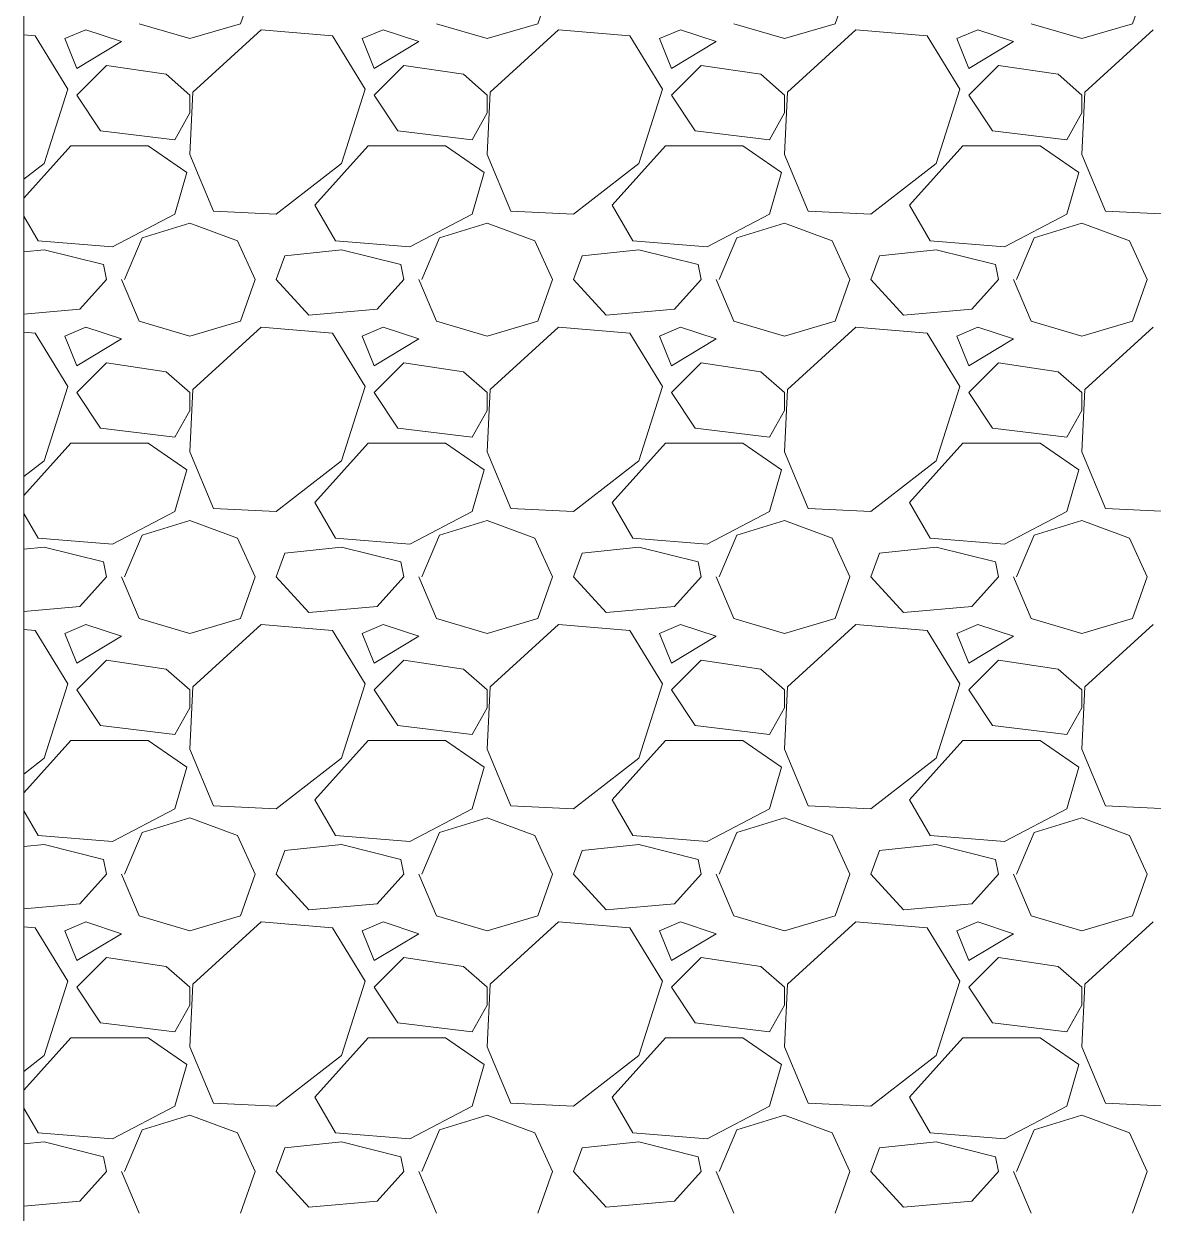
# Model space of a CAD drawing. Header units: millimetres. Extents: x 19901 to 59163, y 13732 to 30178.
# Drawn here: x 37975.8 to 38024.1, y 27089.9 to 27140.7 of the extents above; entities that cross this region are included whole.
import ezdxf

# ---------------------------------------------------------------- set-up
doc = ezdxf.new("R2010")
doc.units = ezdxf.units.MM
doc.layers.add('A-FURN', color=8, linetype='Continuous', lineweight=13)
doc.layers.add('Wall', color=255, linetype='Continuous', lineweight=20)

msp = doc.modelspace()

# ---------------------------------------------------------------- linework, layer by layer
at = {"layer": 'A-FURN', "linetype": 'Continuous'}
for p, q in [((37985.07, 27140.682), (37985.705, 27142.46)), ((37997.77, 27140.682), (37998.405, 27142.46)), ((38010.47, 27140.682), (38011.105, 27142.46)), ((38023.17, 27140.682), (38023.805, 27142.46)), ((37978.466, 27140.428), (37977.577, 27140.047)), ((37979.99, 27139.92), (37978.466, 27140.428)), ((37980.752, 27140.682), (37982.911, 27140.047)), ((37982.911, 27140.047), (37985.07, 27140.682)), ((37985.959, 27140.428), (37983.038, 27137.761)), ((37989.007, 27140.174), (37985.959, 27140.428)), ((37991.166, 27140.428), (37990.277, 27140.047)), ((37992.69, 27139.92), (37991.166, 27140.428)), ((37993.452, 27140.682), (37995.611, 27140.047)), ((37995.611, 27140.047), (37997.77, 27140.682)), ((37998.659, 27140.428), (37995.738, 27137.761)), ((38001.707, 27140.174), (37998.659, 27140.428)), ((38003.866, 27140.428), (38002.977, 27140.047)), ((38005.39, 27139.92), (38003.866, 27140.428)), ((38006.152, 27140.682), (38008.311, 27140.047)), ((38008.311, 27140.047), (38010.47, 27140.682)), ((38011.359, 27140.428), (38008.438, 27137.761)), ((38014.407, 27140.174), (38011.359, 27140.428)), ((38016.566, 27140.428), (38015.677, 27140.047)), ((38018.09, 27139.92), (38016.566, 27140.428)), ((38018.852, 27140.682), (38021.011, 27140.047)), ((38021.011, 27140.047), (38023.17, 27140.682)), ((38024.059, 27140.428), (38021.138, 27137.761)), ((37976.307, 27140.174), (37975.818, 27140.214)), ((37977.704, 27137.888), (37976.307, 27140.174)), ((37977.577, 27140.047), (37978.085, 27138.777)), ((37978.085, 27138.777), (37979.99, 27139.92)), ((37990.404, 27137.888), (37989.007, 27140.174)), ((37990.277, 27140.047), (37990.785, 27138.777)), ((37990.785, 27138.777), (37992.69, 27139.92)), ((38003.104, 27137.888), (38001.707, 27140.174)), ((38002.977, 27140.047), (38003.485, 27138.777)), ((38003.485, 27138.777), (38005.39, 27139.92)), ((38015.804, 27137.888), (38014.407, 27140.174)), ((38015.677, 27140.047), (38016.185, 27138.777)), ((38016.185, 27138.777), (38018.09, 27139.92)), ((37979.355, 27138.904), (37978.085, 27137.634)), ((37981.895, 27138.523), (37979.355, 27138.904)), ((37992.055, 27138.904), (37990.785, 27137.634)), ((37994.595, 27138.523), (37992.055, 27138.904)), ((38004.755, 27138.904), (38003.485, 27137.634)), ((38007.295, 27138.523), (38004.755, 27138.904)), ((38017.455, 27138.904), (38016.185, 27137.634)), ((38019.995, 27138.523), (38017.455, 27138.904)), ((37982.911, 27137.634), (37981.895, 27138.523)), ((37995.611, 27137.634), (37994.595, 27138.523)), ((38008.311, 27137.634), (38007.295, 27138.523)), ((38021.011, 27137.634), (38019.995, 27138.523)), ((37976.688, 27134.713), (37977.704, 27137.888)), ((37989.388, 27134.713), (37990.404, 27137.888)), ((38002.088, 27134.713), (38003.104, 27137.888)), ((38014.788, 27134.713), (38015.804, 27137.888)), ((37978.085, 27137.634), (37979.101, 27136.11)), ((37983.038, 27137.761), (37982.911, 27135.094)), ((37982.911, 27136.872), (37982.911, 27137.634)), ((37990.785, 27137.634), (37991.801, 27136.11)), ((37995.738, 27137.761), (37995.611, 27135.094)), ((37995.611, 27136.872), (37995.611, 27137.634)), ((38003.485, 27137.634), (38004.501, 27136.11)), ((38008.438, 27137.761), (38008.311, 27135.094)), ((38008.311, 27136.872), (38008.311, 27137.634)), ((38016.185, 27137.634), (38017.201, 27136.11)), ((38021.138, 27137.761), (38021.011, 27135.094)), ((38021.011, 27136.872), (38021.011, 27137.634)), ((37982.276, 27135.729), (37982.911, 27136.872)), ((37994.976, 27135.729), (37995.611, 27136.872)), ((38007.676, 27135.729), (38008.311, 27136.872)), ((38020.376, 27135.729), (38021.011, 27136.872)), ((37979.101, 27136.11), (37982.276, 27135.729)), ((37991.801, 27136.11), (37994.976, 27135.729)), ((38004.501, 27136.11), (38007.676, 27135.729)), ((38017.201, 27136.11), (38020.376, 27135.729)), ((37975.818, 27133.238), (37977.831, 27135.475)), ((37977.831, 27135.475), (37981.133, 27135.475)), ((37981.133, 27135.475), (37982.784, 27134.332)), ((37988.245, 27132.935), (37990.531, 27135.475)), ((37990.531, 27135.475), (37993.833, 27135.475)), ((37993.833, 27135.475), (37995.484, 27134.332)), ((38000.945, 27132.935), (38003.231, 27135.475)), ((38003.231, 27135.475), (38006.533, 27135.475)), ((38006.533, 27135.475), (38008.184, 27134.332)), ((38013.645, 27132.935), (38015.931, 27135.475)), ((38015.931, 27135.475), (38019.233, 27135.475)), ((38019.233, 27135.475), (38020.884, 27134.332)), ((37982.911, 27135.094), (37983.927, 27132.681)), ((37995.611, 27135.094), (37996.627, 27132.681)), ((38008.311, 27135.094), (38009.327, 27132.681)), ((38021.011, 27135.094), (38022.027, 27132.681)), ((37975.818, 27134.04), (37976.688, 27134.713)), ((37982.784, 27134.332), (37982.276, 27132.554)), ((37986.594, 27132.554), (37989.388, 27134.713)), ((37995.484, 27134.332), (37994.976, 27132.554)), ((37999.294, 27132.554), (38002.088, 27134.713)), ((38008.184, 27134.332), (38007.676, 27132.554)), ((38011.994, 27132.554), (38014.788, 27134.713)), ((38020.884, 27134.332), (38020.376, 27132.554)), ((37989.134, 27131.411), (37988.245, 27132.935)), ((38001.834, 27131.411), (38000.945, 27132.935)), ((38014.534, 27131.411), (38013.645, 27132.935)), ((37976.434, 27131.411), (37975.818, 27132.467)), ((37982.276, 27132.554), (37979.609, 27131.157)), ((37983.927, 27132.681), (37986.594, 27132.554)), ((37994.976, 27132.554), (37992.309, 27131.157)), ((37996.627, 27132.681), (37999.294, 27132.554)), ((38007.676, 27132.554), (38005.009, 27131.157)), ((38009.327, 27132.681), (38011.994, 27132.554)), ((38020.376, 27132.554), (38017.709, 27131.157)), ((38022.027, 27132.681), (38024.694, 27132.554)), ((37980.879, 27131.538), (37982.911, 27132.173)), ((37982.911, 27132.173), (37984.943, 27131.411)), ((37993.579, 27131.538), (37995.611, 27132.173)), ((37995.611, 27132.173), (37997.643, 27131.411)), ((38006.279, 27131.538), (38008.311, 27132.173)), ((38008.311, 27132.173), (38010.343, 27131.411)), ((38018.979, 27131.538), (38021.011, 27132.173)), ((38021.011, 27132.173), (38023.043, 27131.411)), ((37979.609, 27131.157), (37976.434, 27131.411)), ((37980.117, 27129.76), (37980.879, 27131.538)), ((37984.943, 27131.411), (37985.705, 27129.76)), ((37992.309, 27131.157), (37989.134, 27131.411)), ((37992.817, 27129.76), (37993.579, 27131.538)), ((37997.643, 27131.411), (37998.405, 27129.76)), ((38005.009, 27131.157), (38001.834, 27131.411)), ((38005.517, 27129.76), (38006.279, 27131.538)), ((38010.343, 27131.411), (38011.105, 27129.76)), ((38017.709, 27131.157), (38014.534, 27131.411)), ((38018.217, 27129.76), (38018.979, 27131.538)), ((38023.043, 27131.411), (38023.805, 27129.76)), ((37976.688, 27131.03), (37975.818, 27130.938)), ((37979.228, 27130.395), (37976.688, 27131.03)), ((37986.594, 27129.76), (37986.975, 27130.776)), ((37989.388, 27131.03), (37986.975, 27130.776)), ((37991.928, 27130.395), (37989.388, 27131.03)), ((37999.294, 27129.76), (37999.675, 27130.776)), ((38002.088, 27131.03), (37999.675, 27130.776)), ((38004.628, 27130.395), (38002.088, 27131.03)), ((38011.994, 27129.76), (38012.375, 27130.776)), ((38014.788, 27131.03), (38012.375, 27130.776)), ((38017.328, 27130.395), (38014.788, 27131.03)), ((37979.355, 27129.76), (37979.228, 27130.395)), ((37992.055, 27129.76), (37991.928, 27130.395)), ((38004.755, 27129.76), (38004.628, 27130.395)), ((38017.455, 27129.76), (38017.328, 27130.395)), ((37979.355, 27129.76), (37978.212, 27128.49)), ((37979.99, 27129.76), (37980.752, 27127.982)), ((37985.07, 27127.982), (37985.705, 27129.76)), ((37987.991, 27128.236), (37986.594, 27129.76)), ((37992.055, 27129.76), (37990.912, 27128.49)), ((37992.69, 27129.76), (37993.452, 27127.982)), ((37997.77, 27127.982), (37998.405, 27129.76)), ((38000.691, 27128.236), (37999.294, 27129.76)), ((38004.755, 27129.76), (38003.612, 27128.49)), ((38005.39, 27129.76), (38006.152, 27127.982)), ((38010.47, 27127.982), (38011.105, 27129.76)), ((38013.391, 27128.236), (38011.994, 27129.76)), ((38017.455, 27129.76), (38016.312, 27128.49)), ((38018.09, 27129.76), (38018.852, 27127.982)), ((38023.17, 27127.982), (38023.805, 27129.76)), ((37978.212, 27128.49), (37975.818, 27128.282)), ((37990.912, 27128.49), (37987.991, 27128.236)), ((38003.612, 27128.49), (38000.691, 27128.236)), ((38016.312, 27128.49), (38013.391, 27128.236)), ((37978.466, 27127.728), (37977.577, 27127.347)), ((37979.99, 27127.22), (37978.466, 27127.728)), ((37980.752, 27127.982), (37982.911, 27127.347)), ((37982.911, 27127.347), (37985.07, 27127.982)), ((37985.959, 27127.728), (37983.038, 27125.061)), ((37989.007, 27127.474), (37985.959, 27127.728)), ((37991.166, 27127.728), (37990.277, 27127.347)), ((37992.69, 27127.22), (37991.166, 27127.728)), ((37993.452, 27127.982), (37995.611, 27127.347)), ((37995.611, 27127.347), (37997.77, 27127.982)), ((37998.659, 27127.728), (37995.738, 27125.061)), ((38001.707, 27127.474), (37998.659, 27127.728)), ((38003.866, 27127.728), (38002.977, 27127.347)), ((38005.39, 27127.22), (38003.866, 27127.728)), ((38006.152, 27127.982), (38008.311, 27127.347)), ((38008.311, 27127.347), (38010.47, 27127.982)), ((38011.359, 27127.728), (38008.438, 27125.061)), ((38014.407, 27127.474), (38011.359, 27127.728)), ((38016.566, 27127.728), (38015.677, 27127.347)), ((38018.09, 27127.22), (38016.566, 27127.728)), ((38018.852, 27127.982), (38021.011, 27127.347)), ((38021.011, 27127.347), (38023.17, 27127.982)), ((38024.059, 27127.728), (38021.138, 27125.061)), ((37976.307, 27127.474), (37975.818, 27127.514)), ((37977.704, 27125.188), (37976.307, 27127.474)), ((37977.577, 27127.347), (37978.085, 27126.077)), ((37978.085, 27126.077), (37979.99, 27127.22)), ((37990.404, 27125.188), (37989.007, 27127.474)), ((37990.277, 27127.347), (37990.785, 27126.077)), ((37990.785, 27126.077), (37992.69, 27127.22)), ((38003.104, 27125.188), (38001.707, 27127.474)), ((38002.977, 27127.347), (38003.485, 27126.077)), ((38003.485, 27126.077), (38005.39, 27127.22)), ((38015.804, 27125.188), (38014.407, 27127.474)), ((38015.677, 27127.347), (38016.185, 27126.077)), ((38016.185, 27126.077), (38018.09, 27127.22)), ((37979.355, 27126.204), (37978.085, 27124.934)), ((37981.895, 27125.823), (37979.355, 27126.204)), ((37992.055, 27126.204), (37990.785, 27124.934)), ((37994.595, 27125.823), (37992.055, 27126.204)), ((38004.755, 27126.204), (38003.485, 27124.934)), ((38007.295, 27125.823), (38004.755, 27126.204)), ((38017.455, 27126.204), (38016.185, 27124.934)), ((38019.995, 27125.823), (38017.455, 27126.204)), ((37982.911, 27124.934), (37981.895, 27125.823)), ((37995.611, 27124.934), (37994.595, 27125.823)), ((38008.311, 27124.934), (38007.295, 27125.823)), ((38021.011, 27124.934), (38019.995, 27125.823)), ((37976.688, 27122.013), (37977.704, 27125.188)), ((37989.388, 27122.013), (37990.404, 27125.188)), ((38002.088, 27122.013), (38003.104, 27125.188)), ((38014.788, 27122.013), (38015.804, 27125.188)), ((37978.085, 27124.934), (37979.101, 27123.41)), ((37983.038, 27125.061), (37982.911, 27122.394)), ((37982.911, 27124.172), (37982.911, 27124.934)), ((37990.785, 27124.934), (37991.801, 27123.41)), ((37995.738, 27125.061), (37995.611, 27122.394)), ((37995.611, 27124.172), (37995.611, 27124.934)), ((38003.485, 27124.934), (38004.501, 27123.41)), ((38008.438, 27125.061), (38008.311, 27122.394)), ((38008.311, 27124.172), (38008.311, 27124.934)), ((38016.185, 27124.934), (38017.201, 27123.41)), ((38021.138, 27125.061), (38021.011, 27122.394)), ((38021.011, 27124.172), (38021.011, 27124.934)), ((37982.276, 27123.029), (37982.911, 27124.172)), ((37994.976, 27123.029), (37995.611, 27124.172)), ((38007.676, 27123.029), (38008.311, 27124.172)), ((38020.376, 27123.029), (38021.011, 27124.172)), ((37979.101, 27123.41), (37982.276, 27123.029)), ((37991.801, 27123.41), (37994.976, 27123.029)), ((38004.501, 27123.41), (38007.676, 27123.029)), ((38017.201, 27123.41), (38020.376, 27123.029)), ((37975.818, 27120.538), (37977.831, 27122.775)), ((37977.831, 27122.775), (37981.133, 27122.775)), ((37981.133, 27122.775), (37982.784, 27121.632)), ((37988.245, 27120.235), (37990.531, 27122.775)), ((37990.531, 27122.775), (37993.833, 27122.775)), ((37993.833, 27122.775), (37995.484, 27121.632)), ((38000.945, 27120.235), (38003.231, 27122.775)), ((38003.231, 27122.775), (38006.533, 27122.775)), ((38006.533, 27122.775), (38008.184, 27121.632)), ((38013.645, 27120.235), (38015.931, 27122.775)), ((38015.931, 27122.775), (38019.233, 27122.775)), ((38019.233, 27122.775), (38020.884, 27121.632)), ((37982.911, 27122.394), (37983.927, 27119.981)), ((37995.611, 27122.394), (37996.627, 27119.981)), ((38008.311, 27122.394), (38009.327, 27119.981)), ((38021.011, 27122.394), (38022.027, 27119.981)), ((37975.818, 27121.34), (37976.688, 27122.013)), ((37982.784, 27121.632), (37982.276, 27119.854)), ((37986.594, 27119.854), (37989.388, 27122.013)), ((37995.484, 27121.632), (37994.976, 27119.854)), ((37999.294, 27119.854), (38002.088, 27122.013)), ((38008.184, 27121.632), (38007.676, 27119.854)), ((38011.994, 27119.854), (38014.788, 27122.013)), ((38020.884, 27121.632), (38020.376, 27119.854)), ((37989.134, 27118.711), (37988.245, 27120.235)), ((38001.834, 27118.711), (38000.945, 27120.235)), ((38014.534, 27118.711), (38013.645, 27120.235)), ((37976.434, 27118.711), (37975.818, 27119.767)), ((37982.276, 27119.854), (37979.609, 27118.457)), ((37983.927, 27119.981), (37986.594, 27119.854)), ((37994.976, 27119.854), (37992.309, 27118.457)), ((37996.627, 27119.981), (37999.294, 27119.854)), ((38007.676, 27119.854), (38005.009, 27118.457)), ((38009.327, 27119.981), (38011.994, 27119.854)), ((38020.376, 27119.854), (38017.709, 27118.457)), ((38022.027, 27119.981), (38024.694, 27119.854)), ((37980.879, 27118.838), (37982.911, 27119.473)), ((37982.911, 27119.473), (37984.943, 27118.711)), ((37993.579, 27118.838), (37995.611, 27119.473)), ((37995.611, 27119.473), (37997.643, 27118.711)), ((38006.279, 27118.838), (38008.311, 27119.473)), ((38008.311, 27119.473), (38010.343, 27118.711)), ((38018.979, 27118.838), (38021.011, 27119.473)), ((38021.011, 27119.473), (38023.043, 27118.711)), ((37979.609, 27118.457), (37976.434, 27118.711)), ((37980.117, 27117.06), (37980.879, 27118.838)), ((37984.943, 27118.711), (37985.705, 27117.06)), ((37992.309, 27118.457), (37989.134, 27118.711)), ((37992.817, 27117.06), (37993.579, 27118.838)), ((37997.643, 27118.711), (37998.405, 27117.06)), ((38005.009, 27118.457), (38001.834, 27118.711)), ((38005.517, 27117.06), (38006.279, 27118.838)), ((38010.343, 27118.711), (38011.105, 27117.06)), ((38017.709, 27118.457), (38014.534, 27118.711)), ((38018.217, 27117.06), (38018.979, 27118.838)), ((38023.043, 27118.711), (38023.805, 27117.06)), ((37976.688, 27118.33), (37975.818, 27118.238)), ((37979.228, 27117.695), (37976.688, 27118.33)), ((37986.594, 27117.06), (37986.975, 27118.076)), ((37989.388, 27118.33), (37986.975, 27118.076)), ((37991.928, 27117.695), (37989.388, 27118.33)), ((37999.294, 27117.06), (37999.675, 27118.076)), ((38002.088, 27118.33), (37999.675, 27118.076)), ((38004.628, 27117.695), (38002.088, 27118.33)), ((38011.994, 27117.06), (38012.375, 27118.076)), ((38014.788, 27118.33), (38012.375, 27118.076)), ((38017.328, 27117.695), (38014.788, 27118.33)), ((37979.355, 27117.06), (37979.228, 27117.695)), ((37992.055, 27117.06), (37991.928, 27117.695)), ((38004.755, 27117.06), (38004.628, 27117.695)), ((38017.455, 27117.06), (38017.328, 27117.695)), ((37979.355, 27117.06), (37978.212, 27115.79)), ((37979.99, 27117.06), (37980.752, 27115.282)), ((37985.07, 27115.282), (37985.705, 27117.06)), ((37987.991, 27115.536), (37986.594, 27117.06)), ((37992.055, 27117.06), (37990.912, 27115.79)), ((37992.69, 27117.06), (37993.452, 27115.282)), ((37997.77, 27115.282), (37998.405, 27117.06)), ((38000.691, 27115.536), (37999.294, 27117.06)), ((38004.755, 27117.06), (38003.612, 27115.79)), ((38005.39, 27117.06), (38006.152, 27115.282)), ((38010.47, 27115.282), (38011.105, 27117.06)), ((38013.391, 27115.536), (38011.994, 27117.06)), ((38017.455, 27117.06), (38016.312, 27115.79)), ((38018.09, 27117.06), (38018.852, 27115.282)), ((38023.17, 27115.282), (38023.805, 27117.06)), ((37978.212, 27115.79), (37975.818, 27115.582)), ((37990.912, 27115.79), (37987.991, 27115.536)), ((38003.612, 27115.79), (38000.691, 27115.536)), ((38016.312, 27115.79), (38013.391, 27115.536)), ((37978.466, 27115.028), (37977.577, 27114.647)), ((37979.99, 27114.52), (37978.466, 27115.028)), ((37980.752, 27115.282), (37982.911, 27114.647)), ((37982.911, 27114.647), (37985.07, 27115.282)), ((37985.959, 27115.028), (37983.038, 27112.361)), ((37989.007, 27114.774), (37985.959, 27115.028)), ((37991.166, 27115.028), (37990.277, 27114.647)), ((37992.69, 27114.52), (37991.166, 27115.028)), ((37993.452, 27115.282), (37995.611, 27114.647)), ((37995.611, 27114.647), (37997.77, 27115.282)), ((37998.659, 27115.028), (37995.738, 27112.361)), ((38001.707, 27114.774), (37998.659, 27115.028)), ((38003.866, 27115.028), (38002.977, 27114.647)), ((38005.39, 27114.52), (38003.866, 27115.028)), ((38006.152, 27115.282), (38008.311, 27114.647)), ((38008.311, 27114.647), (38010.47, 27115.282)), ((38011.359, 27115.028), (38008.438, 27112.361)), ((38014.407, 27114.774), (38011.359, 27115.028)), ((38016.566, 27115.028), (38015.677, 27114.647)), ((38018.09, 27114.52), (38016.566, 27115.028)), ((38018.852, 27115.282), (38021.011, 27114.647)), ((38021.011, 27114.647), (38023.17, 27115.282)), ((38024.059, 27115.028), (38021.138, 27112.361)), ((37976.307, 27114.774), (37975.818, 27114.814)), ((37977.704, 27112.488), (37976.307, 27114.774)), ((37977.577, 27114.647), (37978.085, 27113.377)), ((37978.085, 27113.377), (37979.99, 27114.52)), ((37990.404, 27112.488), (37989.007, 27114.774)), ((37990.277, 27114.647), (37990.785, 27113.377)), ((37990.785, 27113.377), (37992.69, 27114.52)), ((38003.104, 27112.488), (38001.707, 27114.774)), ((38002.977, 27114.647), (38003.485, 27113.377)), ((38003.485, 27113.377), (38005.39, 27114.52)), ((38015.804, 27112.488), (38014.407, 27114.774)), ((38015.677, 27114.647), (38016.185, 27113.377)), ((38016.185, 27113.377), (38018.09, 27114.52)), ((37979.355, 27113.504), (37978.085, 27112.234)), ((37981.895, 27113.123), (37979.355, 27113.504)), ((37992.055, 27113.504), (37990.785, 27112.234)), ((37994.595, 27113.123), (37992.055, 27113.504)), ((38004.755, 27113.504), (38003.485, 27112.234)), ((38007.295, 27113.123), (38004.755, 27113.504)), ((38017.455, 27113.504), (38016.185, 27112.234)), ((38019.995, 27113.123), (38017.455, 27113.504)), ((37982.911, 27112.234), (37981.895, 27113.123)), ((37995.611, 27112.234), (37994.595, 27113.123)), ((38008.311, 27112.234), (38007.295, 27113.123)), ((38021.011, 27112.234), (38019.995, 27113.123)), ((37976.688, 27109.313), (37977.704, 27112.488)), ((37989.388, 27109.313), (37990.404, 27112.488)), ((38002.088, 27109.313), (38003.104, 27112.488)), ((38014.788, 27109.313), (38015.804, 27112.488)), ((37978.085, 27112.234), (37979.101, 27110.71)), ((37983.038, 27112.361), (37982.911, 27109.694)), ((37982.911, 27111.472), (37982.911, 27112.234)), ((37990.785, 27112.234), (37991.801, 27110.71)), ((37995.738, 27112.361), (37995.611, 27109.694)), ((37995.611, 27111.472), (37995.611, 27112.234)), ((38003.485, 27112.234), (38004.501, 27110.71)), ((38008.438, 27112.361), (38008.311, 27109.694)), ((38008.311, 27111.472), (38008.311, 27112.234)), ((38016.185, 27112.234), (38017.201, 27110.71)), ((38021.138, 27112.361), (38021.011, 27109.694)), ((38021.011, 27111.472), (38021.011, 27112.234)), ((37982.276, 27110.329), (37982.911, 27111.472)), ((37994.976, 27110.329), (37995.611, 27111.472)), ((38007.676, 27110.329), (38008.311, 27111.472)), ((38020.376, 27110.329), (38021.011, 27111.472)), ((37979.101, 27110.71), (37982.276, 27110.329)), ((37991.801, 27110.71), (37994.976, 27110.329)), ((38004.501, 27110.71), (38007.676, 27110.329)), ((38017.201, 27110.71), (38020.376, 27110.329)), ((37975.818, 27107.838), (37977.831, 27110.075)), ((37977.831, 27110.075), (37981.133, 27110.075)), ((37981.133, 27110.075), (37982.784, 27108.932)), ((37988.245, 27107.535), (37990.531, 27110.075)), ((37990.531, 27110.075), (37993.833, 27110.075)), ((37993.833, 27110.075), (37995.484, 27108.932)), ((38000.945, 27107.535), (38003.231, 27110.075)), ((38003.231, 27110.075), (38006.533, 27110.075)), ((38006.533, 27110.075), (38008.184, 27108.932)), ((38013.645, 27107.535), (38015.931, 27110.075)), ((38015.931, 27110.075), (38019.233, 27110.075)), ((38019.233, 27110.075), (38020.884, 27108.932)), ((37982.911, 27109.694), (37983.927, 27107.281)), ((37995.611, 27109.694), (37996.627, 27107.281)), ((38008.311, 27109.694), (38009.327, 27107.281)), ((38021.011, 27109.694), (38022.027, 27107.281)), ((37975.818, 27108.64), (37976.688, 27109.313)), ((37982.784, 27108.932), (37982.276, 27107.154)), ((37986.594, 27107.154), (37989.388, 27109.313)), ((37995.484, 27108.932), (37994.976, 27107.154)), ((37999.294, 27107.154), (38002.088, 27109.313)), ((38008.184, 27108.932), (38007.676, 27107.154)), ((38011.994, 27107.154), (38014.788, 27109.313)), ((38020.884, 27108.932), (38020.376, 27107.154)), ((37989.134, 27106.011), (37988.245, 27107.535)), ((38001.834, 27106.011), (38000.945, 27107.535)), ((38014.534, 27106.011), (38013.645, 27107.535)), ((37976.434, 27106.011), (37975.818, 27107.067)), ((37982.276, 27107.154), (37979.609, 27105.757)), ((37983.927, 27107.281), (37986.594, 27107.154)), ((37994.976, 27107.154), (37992.309, 27105.757)), ((37996.627, 27107.281), (37999.294, 27107.154)), ((38007.676, 27107.154), (38005.009, 27105.757)), ((38009.327, 27107.281), (38011.994, 27107.154)), ((38020.376, 27107.154), (38017.709, 27105.757)), ((38022.027, 27107.281), (38024.694, 27107.154)), ((37980.879, 27106.138), (37982.911, 27106.773)), ((37982.911, 27106.773), (37984.943, 27106.011)), ((37993.579, 27106.138), (37995.611, 27106.773)), ((37995.611, 27106.773), (37997.643, 27106.011)), ((38006.279, 27106.138), (38008.311, 27106.773)), ((38008.311, 27106.773), (38010.343, 27106.011)), ((38018.979, 27106.138), (38021.011, 27106.773)), ((38021.011, 27106.773), (38023.043, 27106.011)), ((37979.609, 27105.757), (37976.434, 27106.011)), ((37980.117, 27104.36), (37980.879, 27106.138)), ((37984.943, 27106.011), (37985.705, 27104.36)), ((37992.309, 27105.757), (37989.134, 27106.011)), ((37992.817, 27104.36), (37993.579, 27106.138)), ((37997.643, 27106.011), (37998.405, 27104.36)), ((38005.009, 27105.757), (38001.834, 27106.011)), ((38005.517, 27104.36), (38006.279, 27106.138)), ((38010.343, 27106.011), (38011.105, 27104.36)), ((38017.709, 27105.757), (38014.534, 27106.011)), ((38018.217, 27104.36), (38018.979, 27106.138)), ((38023.043, 27106.011), (38023.805, 27104.36)), ((37976.688, 27105.63), (37975.818, 27105.538)), ((37979.228, 27104.995), (37976.688, 27105.63)), ((37986.594, 27104.36), (37986.975, 27105.376)), ((37989.388, 27105.63), (37986.975, 27105.376)), ((37991.928, 27104.995), (37989.388, 27105.63)), ((37999.294, 27104.36), (37999.675, 27105.376)), ((38002.088, 27105.63), (37999.675, 27105.376)), ((38004.628, 27104.995), (38002.088, 27105.63)), ((38011.994, 27104.36), (38012.375, 27105.376)), ((38014.788, 27105.63), (38012.375, 27105.376)), ((38017.328, 27104.995), (38014.788, 27105.63)), ((37979.355, 27104.36), (37979.228, 27104.995)), ((37992.055, 27104.36), (37991.928, 27104.995)), ((38004.755, 27104.36), (38004.628, 27104.995)), ((38017.455, 27104.36), (38017.328, 27104.995)), ((37979.355, 27104.36), (37978.212, 27103.09)), ((37979.99, 27104.36), (37980.752, 27102.582)), ((37985.07, 27102.582), (37985.705, 27104.36)), ((37987.991, 27102.836), (37986.594, 27104.36)), ((37992.055, 27104.36), (37990.912, 27103.09)), ((37992.69, 27104.36), (37993.452, 27102.582)), ((37997.77, 27102.582), (37998.405, 27104.36)), ((38000.691, 27102.836), (37999.294, 27104.36)), ((38004.755, 27104.36), (38003.612, 27103.09)), ((38005.39, 27104.36), (38006.152, 27102.582)), ((38010.47, 27102.582), (38011.105, 27104.36)), ((38013.391, 27102.836), (38011.994, 27104.36)), ((38017.455, 27104.36), (38016.312, 27103.09)), ((38018.09, 27104.36), (38018.852, 27102.582)), ((38023.17, 27102.582), (38023.805, 27104.36)), ((37978.212, 27103.09), (37975.818, 27102.882)), ((37990.912, 27103.09), (37987.991, 27102.836)), ((38003.612, 27103.09), (38000.691, 27102.836)), ((38016.312, 27103.09), (38013.391, 27102.836)), ((37978.466, 27102.328), (37977.577, 27101.947)), ((37979.99, 27101.82), (37978.466, 27102.328)), ((37980.752, 27102.582), (37982.911, 27101.947)), ((37982.911, 27101.947), (37985.07, 27102.582)), ((37985.959, 27102.328), (37983.038, 27099.661)), ((37989.007, 27102.074), (37985.959, 27102.328)), ((37991.166, 27102.328), (37990.277, 27101.947)), ((37992.69, 27101.82), (37991.166, 27102.328)), ((37993.452, 27102.582), (37995.611, 27101.947)), ((37995.611, 27101.947), (37997.77, 27102.582)), ((37998.659, 27102.328), (37995.738, 27099.661)), ((38001.707, 27102.074), (37998.659, 27102.328)), ((38003.866, 27102.328), (38002.977, 27101.947)), ((38005.39, 27101.82), (38003.866, 27102.328)), ((38006.152, 27102.582), (38008.311, 27101.947)), ((38008.311, 27101.947), (38010.47, 27102.582)), ((38011.359, 27102.328), (38008.438, 27099.661)), ((38014.407, 27102.074), (38011.359, 27102.328)), ((38016.566, 27102.328), (38015.677, 27101.947)), ((38018.09, 27101.82), (38016.566, 27102.328)), ((38018.852, 27102.582), (38021.011, 27101.947)), ((38021.011, 27101.947), (38023.17, 27102.582)), ((38024.059, 27102.328), (38021.138, 27099.661)), ((37976.307, 27102.074), (37975.818, 27102.114)), ((37977.704, 27099.788), (37976.307, 27102.074)), ((37977.577, 27101.947), (37978.085, 27100.677)), ((37978.085, 27100.677), (37979.99, 27101.82)), ((37990.404, 27099.788), (37989.007, 27102.074)), ((37990.277, 27101.947), (37990.785, 27100.677)), ((37990.785, 27100.677), (37992.69, 27101.82)), ((38003.104, 27099.788), (38001.707, 27102.074)), ((38002.977, 27101.947), (38003.485, 27100.677)), ((38003.485, 27100.677), (38005.39, 27101.82)), ((38015.804, 27099.788), (38014.407, 27102.074)), ((38015.677, 27101.947), (38016.185, 27100.677)), ((38016.185, 27100.677), (38018.09, 27101.82)), ((37979.355, 27100.804), (37978.085, 27099.534)), ((37981.895, 27100.423), (37979.355, 27100.804)), ((37992.055, 27100.804), (37990.785, 27099.534)), ((37994.595, 27100.423), (37992.055, 27100.804)), ((38004.755, 27100.804), (38003.485, 27099.534)), ((38007.295, 27100.423), (38004.755, 27100.804)), ((38017.455, 27100.804), (38016.185, 27099.534)), ((38019.995, 27100.423), (38017.455, 27100.804)), ((37982.911, 27099.534), (37981.895, 27100.423)), ((37995.611, 27099.534), (37994.595, 27100.423)), ((38008.311, 27099.534), (38007.295, 27100.423)), ((38021.011, 27099.534), (38019.995, 27100.423)), ((37976.688, 27096.613), (37977.704, 27099.788)), ((37989.388, 27096.613), (37990.404, 27099.788)), ((38002.088, 27096.613), (38003.104, 27099.788)), ((38014.788, 27096.613), (38015.804, 27099.788)), ((37978.085, 27099.534), (37979.101, 27098.01)), ((37983.038, 27099.661), (37982.911, 27096.994)), ((37982.911, 27098.772), (37982.911, 27099.534)), ((37990.785, 27099.534), (37991.801, 27098.01)), ((37995.738, 27099.661), (37995.611, 27096.994)), ((37995.611, 27098.772), (37995.611, 27099.534)), ((38003.485, 27099.534), (38004.501, 27098.01)), ((38008.438, 27099.661), (38008.311, 27096.994)), ((38008.311, 27098.772), (38008.311, 27099.534)), ((38016.185, 27099.534), (38017.201, 27098.01)), ((38021.138, 27099.661), (38021.011, 27096.994)), ((38021.011, 27098.772), (38021.011, 27099.534)), ((37982.276, 27097.629), (37982.911, 27098.772)), ((37994.976, 27097.629), (37995.611, 27098.772)), ((38007.676, 27097.629), (38008.311, 27098.772)), ((38020.376, 27097.629), (38021.011, 27098.772)), ((37979.101, 27098.01), (37982.276, 27097.629)), ((37991.801, 27098.01), (37994.976, 27097.629)), ((38004.501, 27098.01), (38007.676, 27097.629)), ((38017.201, 27098.01), (38020.376, 27097.629)), ((37975.818, 27095.138), (37977.831, 27097.375)), ((37977.831, 27097.375), (37981.133, 27097.375)), ((37981.133, 27097.375), (37982.784, 27096.232)), ((37988.245, 27094.835), (37990.531, 27097.375)), ((37990.531, 27097.375), (37993.833, 27097.375)), ((37993.833, 27097.375), (37995.484, 27096.232)), ((38000.945, 27094.835), (38003.231, 27097.375)), ((38003.231, 27097.375), (38006.533, 27097.375)), ((38006.533, 27097.375), (38008.184, 27096.232)), ((38013.645, 27094.835), (38015.931, 27097.375)), ((38015.931, 27097.375), (38019.233, 27097.375)), ((38019.233, 27097.375), (38020.884, 27096.232)), ((37982.911, 27096.994), (37983.927, 27094.581)), ((37995.611, 27096.994), (37996.627, 27094.581)), ((38008.311, 27096.994), (38009.327, 27094.581)), ((38021.011, 27096.994), (38022.027, 27094.581)), ((37975.818, 27095.94), (37976.688, 27096.613)), ((37982.784, 27096.232), (37982.276, 27094.454)), ((37986.594, 27094.454), (37989.388, 27096.613)), ((37995.484, 27096.232), (37994.976, 27094.454)), ((37999.294, 27094.454), (38002.088, 27096.613)), ((38008.184, 27096.232), (38007.676, 27094.454)), ((38011.994, 27094.454), (38014.788, 27096.613)), ((38020.884, 27096.232), (38020.376, 27094.454)), ((37989.134, 27093.311), (37988.245, 27094.835)), ((38001.834, 27093.311), (38000.945, 27094.835)), ((38014.534, 27093.311), (38013.645, 27094.835)), ((37976.434, 27093.311), (37975.818, 27094.367)), ((37982.276, 27094.454), (37979.609, 27093.057)), ((37983.927, 27094.581), (37986.594, 27094.454)), ((37994.976, 27094.454), (37992.309, 27093.057)), ((37996.627, 27094.581), (37999.294, 27094.454)), ((38007.676, 27094.454), (38005.009, 27093.057)), ((38009.327, 27094.581), (38011.994, 27094.454)), ((38020.376, 27094.454), (38017.709, 27093.057)), ((38022.027, 27094.581), (38024.694, 27094.454)), ((37980.879, 27093.438), (37982.911, 27094.073)), ((37982.911, 27094.073), (37984.943, 27093.311)), ((37993.579, 27093.438), (37995.611, 27094.073)), ((37995.611, 27094.073), (37997.643, 27093.311)), ((38006.279, 27093.438), (38008.311, 27094.073)), ((38008.311, 27094.073), (38010.343, 27093.311)), ((38018.979, 27093.438), (38021.011, 27094.073)), ((38021.011, 27094.073), (38023.043, 27093.311)), ((37979.609, 27093.057), (37976.434, 27093.311)), ((37980.117, 27091.66), (37980.879, 27093.438)), ((37984.943, 27093.311), (37985.705, 27091.66)), ((37992.309, 27093.057), (37989.134, 27093.311)), ((37992.817, 27091.66), (37993.579, 27093.438)), ((37997.643, 27093.311), (37998.405, 27091.66)), ((38005.009, 27093.057), (38001.834, 27093.311)), ((38005.517, 27091.66), (38006.279, 27093.438)), ((38010.343, 27093.311), (38011.105, 27091.66)), ((38017.709, 27093.057), (38014.534, 27093.311)), ((38018.217, 27091.66), (38018.979, 27093.438)), ((38023.043, 27093.311), (38023.805, 27091.66)), ((37976.688, 27092.93), (37975.818, 27092.838)), ((37979.228, 27092.295), (37976.688, 27092.93)), ((37986.594, 27091.66), (37986.975, 27092.676)), ((37989.388, 27092.93), (37986.975, 27092.676)), ((37991.928, 27092.295), (37989.388, 27092.93)), ((37999.294, 27091.66), (37999.675, 27092.676)), ((38002.088, 27092.93), (37999.675, 27092.676)), ((38004.628, 27092.295), (38002.088, 27092.93)), ((38011.994, 27091.66), (38012.375, 27092.676)), ((38014.788, 27092.93), (38012.375, 27092.676)), ((38017.328, 27092.295), (38014.788, 27092.93)), ((37979.355, 27091.66), (37979.228, 27092.295)), ((37992.055, 27091.66), (37991.928, 27092.295)), ((38004.755, 27091.66), (38004.628, 27092.295)), ((38017.455, 27091.66), (38017.328, 27092.295)), ((37979.355, 27091.66), (37978.212, 27090.39)), ((37979.99, 27091.66), (37980.752, 27089.882)), ((37985.07, 27089.882), (37985.705, 27091.66)), ((37987.991, 27090.136), (37986.594, 27091.66)), ((37992.055, 27091.66), (37990.912, 27090.39)), ((37992.69, 27091.66), (37993.452, 27089.882)), ((37997.77, 27089.882), (37998.405, 27091.66)), ((38000.691, 27090.136), (37999.294, 27091.66)), ((38004.755, 27091.66), (38003.612, 27090.39)), ((38005.39, 27091.66), (38006.152, 27089.882)), ((38010.47, 27089.882), (38011.105, 27091.66)), ((38013.391, 27090.136), (38011.994, 27091.66)), ((38017.455, 27091.66), (38016.312, 27090.39)), ((38018.09, 27091.66), (38018.852, 27089.882)), ((38023.17, 27089.882), (38023.805, 27091.66)), ((37978.212, 27090.39), (37975.818, 27090.182)), ((37990.912, 27090.39), (37987.991, 27090.136)), ((38003.612, 27090.39), (38000.691, 27090.136)), ((38016.312, 27090.39), (38013.391, 27090.136))]:
    msp.add_line(p, q, dxfattribs=at)
at = {"layer": 'Wall'}
msp.add_line((37975.818, 26856.174), (37975.818, 27356.174), dxfattribs=at)

doc.saveas('drawing.dxf')
